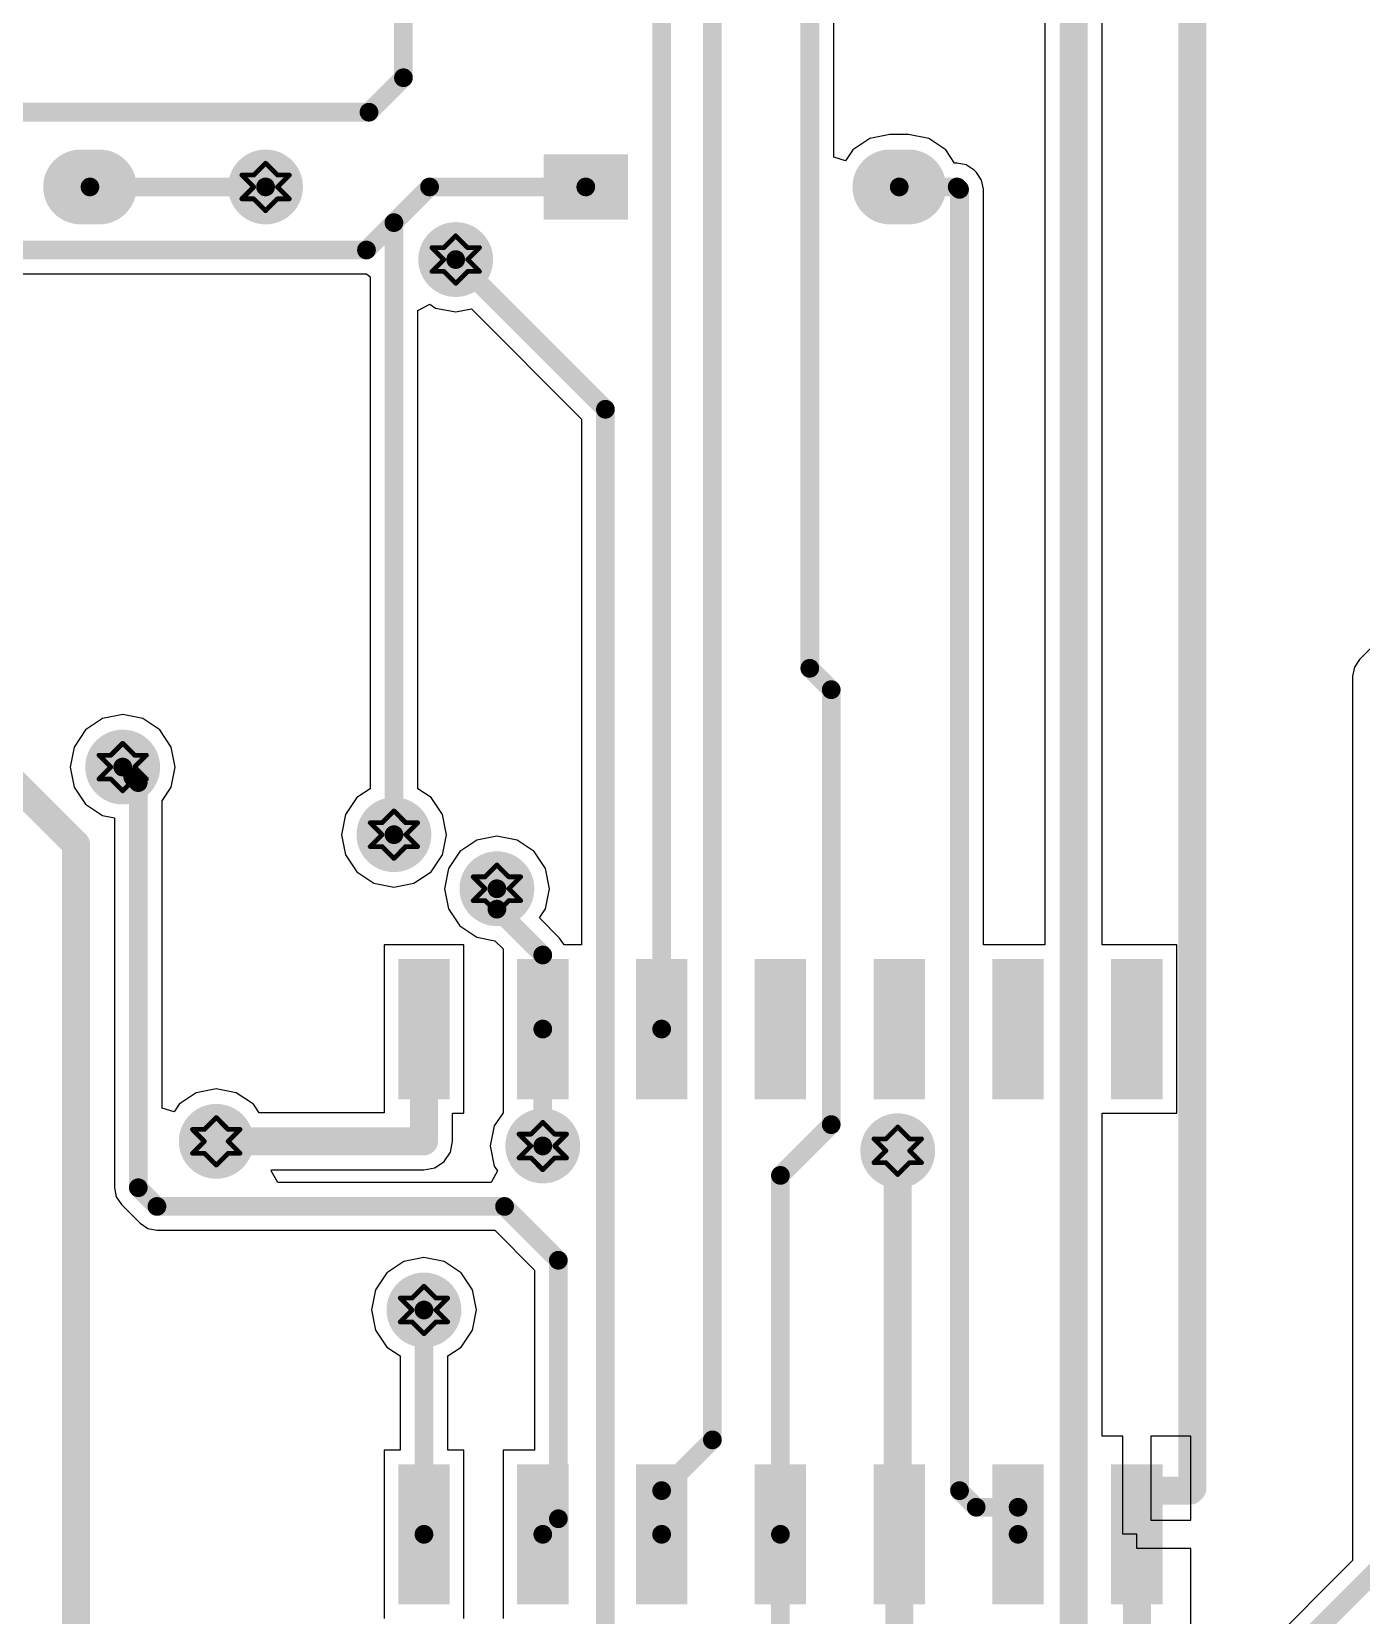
# Paper-space layout 'Лист1' of a CAD drawing. Header units: millimetres. Extents: x 0 to 594, y 0 to 420.
# Drawn here: x 189.43 to 217.82, y 254.95 to 288.77 of the extents above; entities that cross this region are included whole.
import ezdxf

# ---------------------------------------------------------------- set-up
doc = ezdxf.new("R2010")
doc.units = ezdxf.units.MM
doc.layers.add('DrillDrawing', color=1, linetype='Continuous')
doc.layers.add('TopLayer', color=1, linetype='Continuous')

psp = doc.layouts.new('Лист1')

# ---------------------------------------------------------------- hatches: boundary and pattern name
at = {"layer": 'TopLayer'}
h = psp.add_hatch(color=1, dxfattribs=at)
edge = h.paths.add_edge_path()
edge.add_arc((190.477, 285.453), 0.799, 90, 270)
edge.add_line((190.477, 284.653), (190.876, 284.653))
edge.add_arc((190.876, 285.453), 0.799, 270, 450)
edge.add_line((190.876, 286.252), (190.477, 286.252))
h = psp.add_hatch(color=1, dxfattribs=at)
edge = h.paths.add_edge_path()
edge.add_arc((194.427, 285.453), 0.799, 0, 360)
for points in [[(202.164, 286.152), (202.164, 284.753), (200.366, 284.753), (200.366, 286.152)], [(198.358, 265.973), (197.26, 265.973), (197.26, 268.97), (198.358, 268.97)], [(200.896, 265.973), (199.797, 265.973), (199.797, 268.97), (200.896, 268.97)], [(203.433, 265.973), (202.334, 265.973), (202.334, 268.97), (203.433, 268.97)], [(205.97, 265.973), (204.872, 265.973), (204.872, 268.97), (205.97, 268.97)], [(208.508, 265.973), (207.409, 265.973), (207.409, 268.97), (208.508, 268.97)], [(211.045, 265.973), (209.946, 265.973), (209.946, 268.97), (211.045, 268.97)], [(213.582, 265.973), (212.483, 265.973), (212.483, 268.97), (213.582, 268.97)], [(198.358, 255.185), (197.26, 255.185), (197.26, 258.181), (198.358, 258.181)], [(200.896, 255.185), (199.797, 255.185), (199.797, 258.181), (200.896, 258.181)], [(203.433, 255.185), (202.334, 255.185), (202.334, 258.181), (203.433, 258.181)], [(205.97, 255.185), (204.872, 255.185), (204.872, 258.181), (205.97, 258.181)], [(208.508, 255.185), (207.409, 255.185), (207.409, 258.181), (208.508, 258.181)], [(211.045, 255.185), (209.946, 255.185), (209.946, 258.181), (211.045, 258.181)], [(213.582, 255.185), (212.483, 255.185), (212.483, 258.181), (213.582, 258.181)]]:
    psp.add_hatch(color=1, dxfattribs=at).paths.add_polyline_path(points)
h = psp.add_hatch(color=1, dxfattribs=at)
edge = h.paths.add_edge_path()
edge.add_arc((207.758, 285.453), 0.799, 90, 270)
edge.add_line((207.758, 284.653), (208.158, 284.653))
edge.add_arc((208.158, 285.453), 0.799, 270, 450)
edge.add_line((208.158, 286.252), (207.758, 286.252))
h = psp.add_hatch(color=1, dxfattribs=at)
edge = h.paths.add_edge_path()
edge.add_arc((198.487, 283.903), 0.799, 0, 360)
h = psp.add_hatch(color=1, dxfattribs=at)
edge = h.paths.add_edge_path()
edge.add_arc((191.376, 273.066), 0.799, 0, 360)
h = psp.add_hatch(color=1, dxfattribs=at)
edge = h.paths.add_edge_path()
edge.add_arc((197.168, 271.622), 0.799, 0, 360)
h = psp.add_hatch(color=1, dxfattribs=at)
edge = h.paths.add_edge_path()
edge.add_arc((199.367, 270.468), 0.799, 0, 360)
h = psp.add_hatch(color=1, dxfattribs=at)
edge = h.paths.add_edge_path()
edge.add_arc((193.374, 265.074), 0.799, 0, 360)
h = psp.add_hatch(color=1, dxfattribs=at)
edge = h.paths.add_edge_path()
edge.add_arc((200.346, 264.975), 0.799, 0, 360)
h = psp.add_hatch(color=1, dxfattribs=at)
edge = h.paths.add_edge_path()
edge.add_arc((207.926, 264.873), 0.799, 0, 360)
h = psp.add_hatch(color=1, dxfattribs=at)
edge = h.paths.add_edge_path()
edge.add_arc((197.809, 261.473), 0.799, 0, 360)

# ---------------------------------------------------------------- linework, layer by layer
at = {"layer": 'DrillDrawing', "const_width": 0.101}
for points in [[(193.92, 285.706), (194.174, 285.453)], [(193.92, 285.706), (194.174, 285.706)], [(194.174, 285.706), (194.427, 285.96)], [(194.427, 285.96), (194.681, 285.706)], [(194.681, 285.706), (194.935, 285.706)], [(194.681, 285.453), (194.935, 285.706)], [(193.92, 285.199), (194.174, 285.453)], [(194.681, 285.453), (194.935, 285.199)], [(193.92, 285.199), (194.174, 285.199)], [(194.174, 285.199), (194.427, 284.945)], [(194.427, 284.945), (194.681, 285.199)], [(194.681, 285.199), (194.935, 285.199)], [(198.233, 284.157), (198.487, 284.41)], [(198.487, 284.41), (198.741, 284.157)], [(197.98, 284.157), (198.233, 283.903)], [(197.98, 284.157), (198.233, 284.157)], [(198.741, 284.157), (198.995, 284.157)], [(198.741, 283.903), (198.995, 284.157)], [(197.98, 283.649), (198.233, 283.903)], [(198.741, 283.903), (198.995, 283.649)], [(197.98, 283.649), (198.233, 283.649)], [(198.233, 283.649), (198.487, 283.395)], [(198.487, 283.395), (198.741, 283.649)], [(198.741, 283.649), (198.995, 283.649)], [(191.122, 273.319), (191.376, 273.573)], [(191.376, 273.573), (191.63, 273.319)], [(190.868, 273.319), (191.122, 273.066)], [(190.868, 273.319), (191.122, 273.319)], [(191.63, 273.319), (191.883, 273.319)], [(191.63, 273.066), (191.883, 273.319)], [(190.868, 272.812), (191.122, 273.066)], [(191.63, 273.066), (191.883, 272.812)], [(190.868, 272.812), (191.122, 272.812)], [(191.122, 272.812), (191.376, 272.558)], [(191.376, 272.558), (191.63, 272.812)], [(191.63, 272.812), (191.883, 272.812)], [(196.66, 271.876), (196.914, 271.622)], [(196.66, 271.876), (196.914, 271.876)], [(196.914, 271.876), (197.168, 272.13)], [(197.168, 272.13), (197.421, 271.876)], [(197.421, 271.876), (197.675, 271.876)], [(197.421, 271.622), (197.675, 271.876)], [(196.66, 271.369), (196.914, 271.622)], [(197.421, 271.622), (197.675, 271.369)], [(196.66, 271.369), (196.914, 271.369)], [(196.914, 271.369), (197.168, 271.115)], [(197.168, 271.115), (197.421, 271.369)], [(197.421, 271.369), (197.675, 271.369)], [(199.114, 270.722), (199.367, 270.976)], [(199.367, 270.976), (199.621, 270.722)], [(198.86, 270.722), (199.114, 270.468)], [(198.86, 270.722), (199.114, 270.722)], [(199.621, 270.722), (199.875, 270.722)], [(199.621, 270.468), (199.875, 270.722)], [(198.86, 270.215), (199.114, 270.468)], [(198.86, 270.215), (199.114, 270.215)], [(199.114, 270.215), (199.367, 269.961)], [(199.367, 269.961), (199.621, 270.215)], [(199.621, 270.468), (199.875, 270.215)], [(199.621, 270.215), (199.875, 270.215)], [(193.12, 265.328), (193.374, 265.582)], [(193.374, 265.582), (193.627, 265.328)], [(200.093, 265.228), (200.346, 265.482)], [(200.346, 265.482), (200.6, 265.228)], [(192.866, 265.328), (193.12, 265.074)], [(192.866, 265.328), (193.12, 265.328)], [(192.866, 264.82), (193.12, 265.074)], [(193.627, 265.328), (193.881, 265.328)], [(193.627, 265.074), (193.881, 265.328)], [(193.627, 265.074), (193.881, 264.82)], [(199.839, 265.228), (200.093, 264.975)], [(199.839, 265.228), (200.093, 265.228)], [(200.6, 265.228), (200.854, 265.228)], [(200.6, 264.975), (200.854, 265.228)], [(207.418, 265.127), (207.672, 264.873)], [(207.418, 265.127), (207.672, 265.127)], [(207.672, 265.127), (207.926, 265.381)], [(207.926, 265.381), (208.18, 265.127)], [(208.18, 265.127), (208.433, 265.127)], [(208.18, 264.873), (208.433, 265.127)], [(192.866, 264.82), (193.12, 264.82)], [(193.12, 264.82), (193.374, 264.567)], [(193.374, 264.567), (193.627, 264.82)], [(193.627, 264.82), (193.881, 264.82)], [(199.839, 264.721), (200.093, 264.975)], [(200.6, 264.975), (200.854, 264.721)], [(207.418, 264.619), (207.672, 264.873)], [(208.18, 264.873), (208.433, 264.619)], [(199.839, 264.721), (200.093, 264.721)], [(200.093, 264.721), (200.346, 264.467)], [(200.346, 264.467), (200.6, 264.721)], [(200.6, 264.721), (200.854, 264.721)], [(207.418, 264.619), (207.672, 264.619)], [(207.672, 264.619), (207.926, 264.366)], [(207.926, 264.366), (208.18, 264.619)], [(208.18, 264.619), (208.433, 264.619)], [(197.302, 261.727), (197.555, 261.473)], [(197.302, 261.727), (197.555, 261.727)], [(197.555, 261.727), (197.809, 261.981)], [(197.809, 261.981), (198.063, 261.727)], [(198.063, 261.727), (198.316, 261.727)], [(198.063, 261.473), (198.316, 261.727)], [(197.302, 261.219), (197.555, 261.473)], [(198.063, 261.473), (198.316, 261.219)], [(197.302, 261.219), (197.555, 261.219)], [(197.555, 261.219), (197.809, 260.966)], [(197.809, 260.966), (198.063, 261.219)], [(198.063, 261.219), (198.316, 261.219)]]:
    psp.add_lwpolyline(points, dxfattribs=at)
at = {"layer": 'DrillDrawing', "const_width": 0.0507}
for points in [[(193.895, 285.706, 1), (193.945, 285.706, 1)], [(193.895, 285.706, 1), (193.945, 285.706, 1)], [(194.148, 285.706, 1), (194.199, 285.706, 1)], [(194.148, 285.706, 1), (194.199, 285.706, 1)], [(194.402, 285.96, 1), (194.453, 285.96, 1)], [(194.402, 285.96, 1), (194.453, 285.96, 1)], [(194.656, 285.706, 1), (194.706, 285.706, 1)], [(194.656, 285.706, 1), (194.706, 285.706, 1)], [(194.909, 285.706, 1), (194.96, 285.706, 1)], [(194.909, 285.706, 1), (194.96, 285.706, 1)], [(194.148, 285.453, 1), (194.199, 285.453, 1)], [(194.148, 285.453, 1), (194.199, 285.453, 1)], [(194.656, 285.453, 1), (194.706, 285.453, 1)], [(194.656, 285.453, 1), (194.706, 285.453, 1)], [(193.895, 285.199, 1), (193.945, 285.199, 1)], [(193.895, 285.199, 1), (193.945, 285.199, 1)], [(194.148, 285.199, 1), (194.199, 285.199, 1)], [(194.148, 285.199, 1), (194.199, 285.199, 1)], [(194.656, 285.199, 1), (194.706, 285.199, 1)], [(194.656, 285.199, 1), (194.706, 285.199, 1)], [(194.909, 285.199, 1), (194.96, 285.199, 1)], [(194.909, 285.199, 1), (194.96, 285.199, 1)], [(194.402, 284.945, 1), (194.453, 284.945, 1)], [(194.402, 284.945, 1), (194.453, 284.945, 1)], [(198.462, 284.41, 1), (198.512, 284.41, 1)], [(198.462, 284.41, 1), (198.512, 284.41, 1)], [(197.954, 284.157, 1), (198.005, 284.157, 1)], [(197.954, 284.157, 1), (198.005, 284.157, 1)], [(198.208, 284.157, 1), (198.259, 284.157, 1)], [(198.208, 284.157, 1), (198.259, 284.157, 1)], [(198.715, 284.157, 1), (198.766, 284.157, 1)], [(198.715, 284.157, 1), (198.766, 284.157, 1)], [(198.969, 284.157, 1), (199.02, 284.157, 1)], [(198.969, 284.157, 1), (199.02, 284.157, 1)], [(198.208, 283.903, 1), (198.259, 283.903, 1)], [(198.208, 283.903, 1), (198.259, 283.903, 1)], [(198.715, 283.903, 1), (198.766, 283.903, 1)], [(198.715, 283.903, 1), (198.766, 283.903, 1)], [(197.954, 283.649, 1), (198.005, 283.649, 1)], [(197.954, 283.649, 1), (198.005, 283.649, 1)], [(198.208, 283.649, 1), (198.259, 283.649, 1)], [(198.208, 283.649, 1), (198.259, 283.649, 1)], [(198.462, 283.395, 1), (198.512, 283.395, 1)], [(198.462, 283.395, 1), (198.512, 283.395, 1)], [(198.715, 283.649, 1), (198.766, 283.649, 1)], [(198.715, 283.649, 1), (198.766, 283.649, 1)], [(198.969, 283.649, 1), (199.02, 283.649, 1)], [(198.969, 283.649, 1), (199.02, 283.649, 1)], [(191.35, 273.573, 1), (191.401, 273.573, 1)], [(191.35, 273.573, 1), (191.401, 273.573, 1)], [(190.843, 273.319, 1), (190.894, 273.319, 1)], [(190.843, 273.319, 1), (190.894, 273.319, 1)], [(191.097, 273.319, 1), (191.147, 273.319, 1)], [(191.097, 273.319, 1), (191.147, 273.319, 1)], [(191.604, 273.319, 1), (191.655, 273.319, 1)], [(191.604, 273.319, 1), (191.655, 273.319, 1)], [(191.858, 273.319, 1), (191.909, 273.319, 1)], [(191.858, 273.319, 1), (191.909, 273.319, 1)], [(191.097, 273.066, 1), (191.147, 273.066, 1)], [(191.097, 273.066, 1), (191.147, 273.066, 1)], [(191.604, 273.066, 1), (191.655, 273.066, 1)], [(191.604, 273.066, 1), (191.655, 273.066, 1)], [(190.843, 272.812, 1), (190.894, 272.812, 1)], [(190.843, 272.812, 1), (190.894, 272.812, 1)], [(191.097, 272.812, 1), (191.147, 272.812, 1)], [(191.097, 272.812, 1), (191.147, 272.812, 1)], [(191.35, 272.558, 1), (191.401, 272.558, 1)], [(191.35, 272.558, 1), (191.401, 272.558, 1)], [(191.604, 272.812, 1), (191.655, 272.812, 1)], [(191.604, 272.812, 1), (191.655, 272.812, 1)], [(191.858, 272.812, 1), (191.909, 272.812, 1)], [(191.858, 272.812, 1), (191.909, 272.812, 1)], [(196.635, 271.876, 1), (196.686, 271.876, 1)], [(196.635, 271.876, 1), (196.686, 271.876, 1)], [(196.889, 271.876, 1), (196.939, 271.876, 1)], [(196.889, 271.876, 1), (196.939, 271.876, 1)], [(197.142, 272.13, 1), (197.193, 272.13, 1)], [(197.142, 272.13, 1), (197.193, 272.13, 1)], [(197.396, 271.876, 1), (197.447, 271.876, 1)], [(197.396, 271.876, 1), (197.447, 271.876, 1)], [(197.65, 271.876, 1), (197.7, 271.876, 1)], [(197.65, 271.876, 1), (197.7, 271.876, 1)], [(196.889, 271.622, 1), (196.939, 271.622, 1)], [(196.889, 271.622, 1), (196.939, 271.622, 1)], [(197.396, 271.622, 1), (197.447, 271.622, 1)], [(197.396, 271.622, 1), (197.447, 271.622, 1)], [(196.635, 271.369, 1), (196.686, 271.369, 1)], [(196.635, 271.369, 1), (196.686, 271.369, 1)], [(196.889, 271.369, 1), (196.939, 271.369, 1)], [(196.889, 271.369, 1), (196.939, 271.369, 1)], [(197.396, 271.369, 1), (197.447, 271.369, 1)], [(197.396, 271.369, 1), (197.447, 271.369, 1)], [(197.65, 271.369, 1), (197.7, 271.369, 1)], [(197.65, 271.369, 1), (197.7, 271.369, 1)], [(197.142, 271.115, 1), (197.193, 271.115, 1)], [(197.142, 271.115, 1), (197.193, 271.115, 1)], [(199.342, 270.976, 1), (199.393, 270.976, 1)], [(199.342, 270.976, 1), (199.393, 270.976, 1)], [(198.834, 270.722, 1), (198.885, 270.722, 1)], [(198.834, 270.722, 1), (198.885, 270.722, 1)], [(199.088, 270.722, 1), (199.139, 270.722, 1)], [(199.088, 270.722, 1), (199.139, 270.722, 1)], [(199.596, 270.722, 1), (199.646, 270.722, 1)], [(199.596, 270.722, 1), (199.646, 270.722, 1)], [(199.849, 270.722, 1), (199.9, 270.722, 1)], [(199.849, 270.722, 1), (199.9, 270.722, 1)], [(198.834, 270.215, 1), (198.885, 270.215, 1)], [(198.834, 270.215, 1), (198.885, 270.215, 1)], [(199.088, 270.468, 1), (199.139, 270.468, 1)], [(199.088, 270.468, 1), (199.139, 270.468, 1)], [(199.088, 270.215, 1), (199.139, 270.215, 1)], [(199.088, 270.215, 1), (199.139, 270.215, 1)], [(199.596, 270.468, 1), (199.646, 270.468, 1)], [(199.596, 270.468, 1), (199.646, 270.468, 1)], [(199.596, 270.215, 1), (199.646, 270.215, 1)], [(199.596, 270.215, 1), (199.646, 270.215, 1)], [(199.849, 270.215, 1), (199.9, 270.215, 1)], [(199.849, 270.215, 1), (199.9, 270.215, 1)], [(199.342, 269.961, 1), (199.393, 269.961, 1)], [(199.342, 269.961, 1), (199.393, 269.961, 1)], [(193.348, 265.582, 1), (193.399, 265.582, 1)], [(193.348, 265.582, 1), (193.399, 265.582, 1)], [(200.321, 265.482, 1), (200.372, 265.482, 1)], [(200.321, 265.482, 1), (200.372, 265.482, 1)], [(192.841, 265.328, 1), (192.892, 265.328, 1)], [(192.841, 265.328, 1), (192.892, 265.328, 1)], [(193.095, 265.328, 1), (193.145, 265.328, 1)], [(193.095, 265.328, 1), (193.145, 265.328, 1)], [(193.095, 265.074, 1), (193.145, 265.074, 1)], [(193.095, 265.074, 1), (193.145, 265.074, 1)], [(193.602, 265.328, 1), (193.653, 265.328, 1)], [(193.602, 265.328, 1), (193.653, 265.328, 1)], [(193.602, 265.074, 1), (193.653, 265.074, 1)], [(193.602, 265.074, 1), (193.653, 265.074, 1)], [(193.856, 265.328, 1), (193.907, 265.328, 1)], [(193.856, 265.328, 1), (193.907, 265.328, 1)], [(199.813, 265.228, 1), (199.864, 265.228, 1)], [(199.813, 265.228, 1), (199.864, 265.228, 1)], [(200.067, 265.228, 1), (200.118, 265.228, 1)], [(200.067, 265.228, 1), (200.118, 265.228, 1)], [(200.575, 265.228, 1), (200.625, 265.228, 1)], [(200.575, 265.228, 1), (200.625, 265.228, 1)], [(200.828, 265.228, 1), (200.879, 265.228, 1)], [(200.828, 265.228, 1), (200.879, 265.228, 1)], [(207.393, 265.127, 1), (207.444, 265.127, 1)], [(207.393, 265.127, 1), (207.444, 265.127, 1)], [(207.647, 265.127, 1), (207.698, 265.127, 1)], [(207.647, 265.127, 1), (207.698, 265.127, 1)], [(207.9, 265.381, 1), (207.951, 265.381, 1)], [(207.9, 265.381, 1), (207.951, 265.381, 1)], [(208.154, 265.127, 1), (208.205, 265.127, 1)], [(208.154, 265.127, 1), (208.205, 265.127, 1)], [(208.408, 265.127, 1), (208.459, 265.127, 1)], [(208.408, 265.127, 1), (208.459, 265.127, 1)], [(192.841, 264.82, 1), (192.892, 264.82, 1)], [(192.841, 264.82, 1), (192.892, 264.82, 1)], [(193.095, 264.82, 1), (193.145, 264.82, 1)], [(193.095, 264.82, 1), (193.145, 264.82, 1)], [(193.602, 264.82, 1), (193.653, 264.82, 1)], [(193.602, 264.82, 1), (193.653, 264.82, 1)], [(193.856, 264.82, 1), (193.907, 264.82, 1)], [(193.856, 264.82, 1), (193.907, 264.82, 1)], [(200.067, 264.975, 1), (200.118, 264.975, 1)], [(200.067, 264.975, 1), (200.118, 264.975, 1)], [(200.575, 264.975, 1), (200.625, 264.975, 1)], [(200.575, 264.975, 1), (200.625, 264.975, 1)], [(207.647, 264.873, 1), (207.698, 264.873, 1)], [(207.647, 264.873, 1), (207.698, 264.873, 1)], [(208.154, 264.873, 1), (208.205, 264.873, 1)], [(208.154, 264.873, 1), (208.205, 264.873, 1)], [(193.348, 264.567, 1), (193.399, 264.567, 1)], [(193.348, 264.567, 1), (193.399, 264.567, 1)], [(199.813, 264.721, 1), (199.864, 264.721, 1)], [(199.813, 264.721, 1), (199.864, 264.721, 1)], [(200.067, 264.721, 1), (200.118, 264.721, 1)], [(200.067, 264.721, 1), (200.118, 264.721, 1)], [(200.321, 264.467, 1), (200.372, 264.467, 1)], [(200.321, 264.467, 1), (200.372, 264.467, 1)], [(200.575, 264.721, 1), (200.625, 264.721, 1)], [(200.575, 264.721, 1), (200.625, 264.721, 1)], [(200.828, 264.721, 1), (200.879, 264.721, 1)], [(200.828, 264.721, 1), (200.879, 264.721, 1)], [(207.393, 264.619, 1), (207.444, 264.619, 1)], [(207.393, 264.619, 1), (207.444, 264.619, 1)], [(207.647, 264.619, 1), (207.698, 264.619, 1)], [(207.647, 264.619, 1), (207.698, 264.619, 1)], [(208.154, 264.619, 1), (208.205, 264.619, 1)], [(208.154, 264.619, 1), (208.205, 264.619, 1)], [(208.408, 264.619, 1), (208.459, 264.619, 1)], [(208.408, 264.619, 1), (208.459, 264.619, 1)], [(207.9, 264.366, 1), (207.951, 264.366, 1)], [(207.9, 264.366, 1), (207.951, 264.366, 1)], [(197.276, 261.727, 1), (197.327, 261.727, 1)], [(197.276, 261.727, 1), (197.327, 261.727, 1)], [(197.53, 261.727, 1), (197.581, 261.727, 1)], [(197.53, 261.727, 1), (197.581, 261.727, 1)], [(197.784, 261.981, 1), (197.834, 261.981, 1)], [(197.784, 261.981, 1), (197.834, 261.981, 1)], [(198.037, 261.727, 1), (198.088, 261.727, 1)], [(198.037, 261.727, 1), (198.088, 261.727, 1)], [(198.291, 261.727, 1), (198.342, 261.727, 1)], [(198.291, 261.727, 1), (198.342, 261.727, 1)], [(197.53, 261.473, 1), (197.581, 261.473, 1)], [(197.53, 261.473, 1), (197.581, 261.473, 1)], [(198.037, 261.473, 1), (198.088, 261.473, 1)], [(198.037, 261.473, 1), (198.088, 261.473, 1)], [(197.276, 261.219, 1), (197.327, 261.219, 1)], [(197.276, 261.219, 1), (197.327, 261.219, 1)], [(197.53, 261.219, 1), (197.581, 261.219, 1)], [(197.53, 261.219, 1), (197.581, 261.219, 1)], [(198.037, 261.219, 1), (198.088, 261.219, 1)], [(198.037, 261.219, 1), (198.088, 261.219, 1)], [(198.291, 261.219, 1), (198.342, 261.219, 1)], [(198.291, 261.219, 1), (198.342, 261.219, 1)], [(197.784, 260.966, 1), (197.834, 260.966, 1)], [(197.784, 260.966, 1), (197.834, 260.966, 1)]]:
    psp.add_lwpolyline(points, format="xyb", close=True, dxfattribs=at)
at = {"layer": 'TopLayer'}
for p, q in [((206.558, 286.09), (206.558, 300.539)), ((211.07, 296.982), (211.07, 269.27)), ((212.292, 269.27), (212.292, 296.729)), ((207.33, 286.488), (206.966, 286.245)), ((207.758, 286.573), (207.33, 286.488)), ((208.158, 286.573), (207.758, 286.573)), ((208.587, 286.488), (208.158, 286.573)), ((208.95, 286.245), (208.587, 286.488)), ((206.811, 286.013), (206.558, 286.09)), ((206.966, 286.245), (206.811, 286.013)), ((209.139, 285.962), (208.95, 286.245)), ((209.195, 285.962), (209.139, 285.962)), ((209.389, 285.923), (209.195, 285.962)), ((209.555, 285.813), (209.389, 285.923)), ((209.605, 285.762), (209.555, 285.813)), ((209.716, 285.597), (209.605, 285.762)), ((209.755, 285.402), (209.716, 285.597)), ((209.755, 269.27), (209.755, 285.402)), ((187.959, 283.597), (196.582, 283.597)), ((196.582, 283.597), (196.658, 283.534)), ((196.658, 283.534), (196.658, 272.604)), ((197.677, 282.818), (197.931, 282.953)), ((197.677, 272.604), (197.677, 282.818)), ((197.931, 282.953), (198.058, 282.868)), ((198.058, 282.868), (198.487, 282.783)), ((198.487, 282.783), (198.821, 282.849)), ((198.821, 282.849), (201.175, 280.495)), ((201.175, 280.495), (201.175, 269.27)), ((218.511, 276.089), (217.787, 275.366)), ((217.787, 275.366), (217.677, 275.2)), ((217.677, 275.2), (217.638, 275.006)), ((217.638, 275.006), (217.638, 256.122)), ((190.947, 274.101), (190.584, 273.858)), ((191.376, 274.186), (190.947, 274.101)), ((191.805, 274.101), (191.376, 274.186)), ((192.168, 273.858), (191.805, 274.101)), ((190.584, 273.858), (190.341, 273.494)), ((192.411, 273.494), (192.168, 273.858)), ((190.341, 273.494), (190.255, 273.066)), ((192.496, 273.066), (192.411, 273.494)), ((190.255, 273.066), (190.341, 272.637)), ((192.411, 272.637), (192.496, 273.066)), ((190.341, 272.637), (190.584, 272.273)), ((192.218, 272.348), (192.411, 272.637)), ((196.658, 272.604), (196.375, 272.415)), ((197.96, 272.415), (197.677, 272.604)), ((190.584, 272.273), (190.947, 272.031)), ((192.218, 265.779), (192.218, 272.348)), ((196.375, 272.415), (196.133, 272.051)), ((198.203, 272.051), (197.96, 272.415)), ((190.947, 272.031), (191.199, 271.98)), ((191.199, 271.98), (191.199, 264.084)), ((196.133, 272.051), (196.047, 271.622)), ((198.288, 271.622), (198.203, 272.051)), ((196.047, 271.622), (196.133, 271.194)), ((198.203, 271.194), (198.288, 271.622)), ((199.367, 271.589), (198.939, 271.503)), ((199.796, 271.503), (199.367, 271.589)), ((198.575, 271.261), (198.332, 270.897)), ((198.939, 271.503), (198.575, 271.261)), ((200.16, 271.261), (199.796, 271.503)), ((200.402, 270.897), (200.16, 271.261)), ((196.133, 271.194), (196.375, 270.83)), ((197.96, 270.83), (198.203, 271.194)), ((198.332, 270.897), (198.247, 270.468)), ((200.488, 270.468), (200.402, 270.897)), ((196.375, 270.83), (196.739, 270.587)), ((196.739, 270.587), (197.168, 270.502)), ((197.168, 270.502), (197.596, 270.587)), ((197.596, 270.587), (197.96, 270.83)), ((198.247, 270.468), (198.332, 270.04)), ((200.402, 270.04), (200.488, 270.468)), ((198.332, 270.04), (198.575, 269.676)), ((200.273, 269.846), (200.402, 270.04)), ((200.706, 269.413), (200.273, 269.846)), ((198.575, 269.676), (198.939, 269.433)), ((198.658, 269.27), (196.96, 269.27)), ((196.96, 269.27), (196.96, 265.685)), ((198.658, 265.673), (198.658, 269.27)), ((198.939, 269.433), (199.322, 269.357)), ((199.322, 269.357), (199.497, 269.182)), ((199.497, 269.182), (199.497, 265.682)), ((200.802, 269.27), (200.706, 269.413)), ((201.175, 269.27), (200.802, 269.27)), ((211.07, 269.27), (209.755, 269.27)), ((213.882, 269.27), (212.292, 269.27)), ((213.882, 265.673), (213.882, 269.27)), ((193.374, 266.194), (192.945, 266.109)), ((193.802, 266.109), (193.374, 266.194)), ((192.581, 265.866), (192.472, 265.702)), ((192.945, 266.109), (192.581, 265.866)), ((194.166, 265.866), (193.802, 266.109)), ((194.287, 265.685), (194.166, 265.866)), ((192.472, 265.702), (192.218, 265.779)), ((196.96, 265.685), (194.287, 265.685)), ((198.42, 265.076), (198.42, 265.673)), ((198.42, 265.673), (198.658, 265.673)), ((199.497, 265.682), (199.311, 265.403)), ((212.292, 258.781), (212.292, 265.673)), ((212.292, 265.673), (213.882, 265.673)), ((199.311, 265.403), (199.226, 264.975)), ((198.241, 264.644), (198.374, 264.842)), ((198.374, 264.842), (198.42, 265.076)), ((198.42, 265.076), (198.42, 265.076)), ((199.226, 264.975), (199.311, 264.546)), ((194.546, 264.447), (194.556, 264.463)), ((194.69, 264.193), (194.546, 264.447)), ((194.556, 264.463), (197.807, 264.463)), ((197.807, 264.463), (198.041, 264.51)), ((197.807, 264.463), (197.807, 264.463)), ((198.041, 264.51), (198.239, 264.642)), ((198.239, 264.642), (198.241, 264.644)), ((198.241, 264.644), (198.241, 264.644)), ((199.377, 264.447), (199.241, 264.193)), ((199.311, 264.546), (199.377, 264.447)), ((199.241, 264.193), (194.69, 264.193)), ((191.199, 264.084), (191.238, 263.889)), ((191.238, 263.889), (191.348, 263.723)), ((191.348, 263.723), (191.748, 263.324)), ((191.748, 263.324), (191.913, 263.214)), ((191.913, 263.214), (192.108, 263.175)), ((192.108, 263.175), (199.319, 263.175)), ((199.319, 263.175), (200.17, 262.325)), ((197.38, 262.508), (197.017, 262.265)), ((197.809, 262.593), (197.38, 262.508)), ((198.238, 262.508), (197.809, 262.593)), ((198.601, 262.265), (198.238, 262.508)), ((197.017, 262.265), (196.774, 261.902)), ((198.844, 261.902), (198.601, 262.265)), ((200.17, 262.325), (200.17, 258.481)), ((196.774, 261.902), (196.689, 261.473)), ((198.929, 261.473), (198.844, 261.902)), ((196.689, 261.473), (196.774, 261.044)), ((198.844, 261.044), (198.929, 261.473)), ((196.774, 261.044), (197.017, 260.681)), ((198.601, 260.681), (198.844, 261.044)), ((197.017, 260.681), (197.3, 260.492)), ((197.3, 260.492), (197.3, 258.481)), ((198.318, 260.492), (198.601, 260.681)), ((198.318, 258.481), (198.318, 260.492)), ((212.733, 258.781), (212.292, 258.781)), ((212.733, 256.683), (212.733, 258.781)), ((214.182, 258.781), (213.333, 258.781)), ((213.333, 258.781), (213.333, 256.983)), ((214.182, 256.983), (214.182, 258.781)), ((197.3, 258.481), (196.96, 258.481)), ((196.96, 258.481), (196.96, 254.885)), ((198.658, 258.481), (198.318, 258.481)), ((198.658, 254.885), (198.658, 258.481)), ((200.17, 258.481), (199.497, 258.481)), ((199.497, 258.481), (199.497, 254.885)), ((213.033, 256.683), (212.733, 256.683)), ((213.033, 256.383), (213.033, 256.683)), ((213.333, 256.983), (214.182, 256.983)), ((214.182, 256.383), (213.033, 256.383)), ((214.182, 254.585), (214.182, 256.383)), ((217.638, 256.122), (214.478, 252.962))]:
    psp.add_line(p, q, dxfattribs=at)
for points, const_width in [([(197.371, 287.785), (197.371, 308.24)], 0.4), ([(206.048, 275.175), (206.048, 300.749)], 0.4), ([(211.681, 254.622), (211.681, 296.982)], 0.599), ([(203.968, 258.7), (203.968, 293.494)], 0.4), ([(214.218, 257.667), (214.218, 292.53)], 0.599), ([(202.884, 267.472), (202.884, 289.677)], 0.4), ([(196.635, 287.049), (197.371, 287.785)], 0.4), ([(182.603, 287.049), (196.635, 287.049)], 0.4), ([(190.676, 285.453), (194.427, 285.453)], 0.4), ([(197.168, 284.691), (197.929, 285.453)], 0.4), ([(197.929, 285.453), (201.265, 285.453)], 0.4), ([(207.958, 285.453), (209.195, 285.453)], 0.4), ([(209.195, 285.453), (209.245, 285.402)], 0.4), ([(209.245, 257.616), (209.245, 285.402)], 0.4), ([(196.582, 284.106), (197.168, 284.691)], 0.4), ([(197.168, 271.622), (197.168, 284.691)], 0.4), ([(187.959, 284.106), (196.582, 284.106)], 0.4), ([(198.487, 283.903), (201.684, 280.706)], 0.4), ([(201.684, 251.172), (201.684, 280.706)], 0.4), ([(206.048, 275.175), (206.505, 274.718)], 0.4), ([(206.505, 265.431), (206.505, 274.718)], 0.4), ([(188.173, 273.625), (190.377, 271.421)], 0.599), ([(191.376, 273.066), (191.591, 272.85)], 0.4), ([(191.591, 272.85), (191.709, 272.733)], 0.4), ([(191.709, 264.084), (191.709, 272.733)], 0.4), ([(190.377, 245.331), (190.377, 271.421)], 0.599), ([(199.367, 270.032), (199.367, 270.468)], 0.4), ([(199.367, 270.032), (200.346, 269.053)], 0.4), ([(200.346, 267.472), (200.346, 269.053)], 0.4), ([(197.809, 265.076), (197.809, 267.472)], 0.599), ([(200.346, 264.975), (200.346, 267.472)], 0.4), ([(205.421, 264.347), (206.505, 265.431)], 0.4), ([(193.374, 265.074), (197.807, 265.074)], 0.599), ([(197.807, 265.074), (197.809, 265.076)], 0.599), ([(207.926, 256.683), (207.926, 264.873)], 0.599), ([(205.421, 256.683), (205.421, 264.347)], 0.4), ([(191.709, 264.084), (192.108, 263.684)], 0.4), ([(192.108, 263.684), (199.53, 263.684)], 0.4), ([(199.53, 263.684), (200.679, 262.535)], 0.4), ([(200.679, 257.016), (200.679, 262.535)], 0.4), ([(197.809, 256.683), (197.809, 261.473)], 0.4), ([(202.884, 257.616), (203.968, 258.7)], 0.4), ([(202.884, 256.683), (202.884, 257.616)], 0.4), ([(209.245, 257.616), (209.6, 257.261)], 0.4), ([(213.033, 257.616), (214.168, 257.616)], 0.599), ([(213.033, 256.683), (213.033, 257.616)], 0.599), ([(214.168, 257.616), (214.218, 257.667)], 0.599), ([(209.6, 257.261), (210.496, 257.261)], 0.4), ([(210.496, 256.683), (210.496, 257.261)], 0.4), ([(200.346, 256.683), (200.679, 257.016)], 0.4), ([(205.421, 252.517), (205.421, 256.683)], 0.4), ([(207.926, 256.683), (207.958, 256.683)], 0.599), ([(207.958, 254.622), (207.958, 256.683)], 0.599), ([(213.033, 253.234), (213.033, 256.683)], 0.599), ([(212.653, 250.417), (218.147, 255.911)], 0.4)]:
    psp.add_lwpolyline(points, dxfattribs=dict(at, const_width=const_width))
for points, const_width in [([(197.271, 287.785, 1), (197.471, 287.785, 1)], 0.2), ([(197.271, 287.785, 1), (197.471, 287.785, 1)], 0.2), ([(196.535, 287.049, 1), (196.735, 287.049, 1)], 0.2), ([(196.535, 287.049, 1), (196.735, 287.049, 1)], 0.2), ([(190.577, 285.453, 1), (190.776, 285.453, 1)], 0.2), ([(194.327, 285.453, 1), (194.527, 285.453, 1)], 0.2), ([(197.829, 285.453, 1), (198.029, 285.453, 1)], 0.2), ([(197.829, 285.453, 1), (198.029, 285.453, 1)], 0.2), ([(201.165, 285.453, 1), (201.365, 285.453, 1)], 0.2), ([(207.858, 285.453, 1), (208.058, 285.453, 1)], 0.2), ([(209.095, 285.453, 1), (209.294, 285.453, 1)], 0.2), ([(209.095, 285.453, 1), (209.294, 285.453, 1)], 0.2), ([(209.145, 285.402, 1), (209.345, 285.402, 1)], 0.2), ([(209.145, 285.402, 1), (209.345, 285.402, 1)], 0.2), ([(197.068, 284.691, 1), (197.268, 284.691, 1)], 0.2), ([(197.068, 284.691, 1), (197.268, 284.691, 1)], 0.2), ([(197.068, 284.691, 1), (197.268, 284.691, 1)], 0.2), ([(196.482, 284.106, 1), (196.682, 284.106, 1)], 0.2), ([(196.482, 284.106, 1), (196.682, 284.106, 1)], 0.2), ([(198.387, 283.903, 1), (198.587, 283.903, 1)], 0.2), ([(201.584, 280.706, 1), (201.784, 280.706, 1)], 0.2), ([(201.584, 280.706, 1), (201.784, 280.706, 1)], 0.2), ([(205.948, 275.175, 1), (206.148, 275.175, 1)], 0.2), ([(205.948, 275.175, 1), (206.148, 275.175, 1)], 0.2), ([(206.405, 274.718, 1), (206.605, 274.718, 1)], 0.2), ([(206.405, 274.718, 1), (206.605, 274.718, 1)], 0.2), ([(191.276, 273.066, 1), (191.476, 273.066, 1)], 0.2), ([(191.492, 272.85, 1), (191.691, 272.85, 1)], 0.2), ([(191.492, 272.85, 1), (191.691, 272.85, 1)], 0.2), ([(191.609, 272.733, 1), (191.808, 272.733, 1)], 0.2), ([(191.609, 272.733, 1), (191.808, 272.733, 1)], 0.2), ([(190.227, 271.421, 1), (190.527, 271.421, 1)], 0.3), ([(190.227, 271.421, 1), (190.527, 271.421, 1)], 0.3), ([(197.068, 271.622, 1), (197.268, 271.622, 1)], 0.2), ([(199.267, 270.468, 1), (199.467, 270.468, 1)], 0.2), ([(199.267, 270.032, 1), (199.467, 270.032, 1)], 0.2), ([(199.267, 270.032, 1), (199.467, 270.032, 1)], 0.2), ([(200.246, 269.053, 1), (200.446, 269.053, 1)], 0.2), ([(200.246, 269.053, 1), (200.446, 269.053, 1)], 0.2), ([(197.659, 267.472, 1), (197.959, 267.472, 1)], 0.3), ([(200.246, 267.472, 1), (200.446, 267.472, 1)], 0.2), ([(200.246, 267.472, 1), (200.446, 267.472, 1)], 0.2), ([(202.784, 267.472, 1), (202.984, 267.472, 1)], 0.2), ([(206.405, 265.431, 1), (206.605, 265.431, 1)], 0.2), ([(206.405, 265.431, 1), (206.605, 265.431, 1)], 0.2), ([(193.224, 265.074, 1), (193.524, 265.074, 1)], 0.3), ([(197.657, 265.074, 1), (197.957, 265.074, 1)], 0.3), ([(197.657, 265.074, 1), (197.957, 265.074, 1)], 0.3), ([(197.659, 265.076, 1), (197.959, 265.076, 1)], 0.3), ([(197.659, 265.076, 1), (197.959, 265.076, 1)], 0.3), ([(200.246, 264.975, 1), (200.446, 264.975, 1)], 0.2), ([(207.776, 264.873, 1), (208.076, 264.873, 1)], 0.3), ([(205.321, 264.347, 1), (205.521, 264.347, 1)], 0.2), ([(205.321, 264.347, 1), (205.521, 264.347, 1)], 0.2), ([(191.609, 264.084, 1), (191.808, 264.084, 1)], 0.2), ([(191.609, 264.084, 1), (191.808, 264.084, 1)], 0.2), ([(192.008, 263.684, 1), (192.208, 263.684, 1)], 0.2), ([(192.008, 263.684, 1), (192.208, 263.684, 1)], 0.2), ([(199.43, 263.684, 1), (199.63, 263.684, 1)], 0.2), ([(199.43, 263.684, 1), (199.63, 263.684, 1)], 0.2), ([(200.579, 262.535, 1), (200.779, 262.535, 1)], 0.2), ([(200.579, 262.535, 1), (200.779, 262.535, 1)], 0.2), ([(197.709, 261.473, 1), (197.909, 261.473, 1)], 0.2), ([(203.868, 258.7, 1), (204.068, 258.7, 1)], 0.2), ([(203.868, 258.7, 1), (204.068, 258.7, 1)], 0.2), ([(202.784, 257.616, 1), (202.984, 257.616, 1)], 0.2), ([(202.784, 257.616, 1), (202.984, 257.616, 1)], 0.2), ([(209.145, 257.616, 1), (209.345, 257.616, 1)], 0.2), ([(209.145, 257.616, 1), (209.345, 257.616, 1)], 0.2), ([(212.883, 257.616, 1), (213.183, 257.616, 1)], 0.3), ([(212.883, 257.616, 1), (213.183, 257.616, 1)], 0.3), ([(214.018, 257.616, 1), (214.317, 257.616, 1)], 0.3), ([(214.018, 257.616, 1), (214.317, 257.616, 1)], 0.3), ([(214.069, 257.667, 1), (214.368, 257.667, 1)], 0.3), ([(214.069, 257.667, 1), (214.368, 257.667, 1)], 0.3), ([(209.501, 257.261, 1), (209.7, 257.261, 1)], 0.2), ([(209.501, 257.261, 1), (209.7, 257.261, 1)], 0.2), ([(210.396, 257.261, 1), (210.595, 257.261, 1)], 0.2), ([(210.396, 257.261, 1), (210.595, 257.261, 1)], 0.2), ([(200.579, 257.016, 1), (200.779, 257.016, 1)], 0.2), ([(200.579, 257.016, 1), (200.779, 257.016, 1)], 0.2), ([(197.709, 256.683, 1), (197.909, 256.683, 1)], 0.2), ([(200.246, 256.683, 1), (200.446, 256.683, 1)], 0.2), ([(202.784, 256.683, 1), (202.984, 256.683, 1)], 0.2), ([(205.321, 256.683, 1), (205.521, 256.683, 1)], 0.2), ([(205.321, 256.683, 1), (205.521, 256.683, 1)], 0.2), ([(207.776, 256.683, 1), (208.076, 256.683, 1)], 0.3), ([(207.776, 256.683, 1), (208.076, 256.683, 1)], 0.3), ([(207.808, 256.683, 1), (208.108, 256.683, 1)], 0.3), ([(207.808, 256.683, 1), (208.108, 256.683, 1)], 0.3), ([(210.396, 256.683, 1), (210.595, 256.683, 1)], 0.2), ([(212.883, 256.683, 1), (213.183, 256.683, 1)], 0.3), ([(212.883, 256.683, 1), (213.183, 256.683, 1)], 0.3)]:
    psp.add_lwpolyline(points, format="xyb", close=True, dxfattribs=dict(at, const_width=const_width))

doc.saveas('drawing.dxf')
